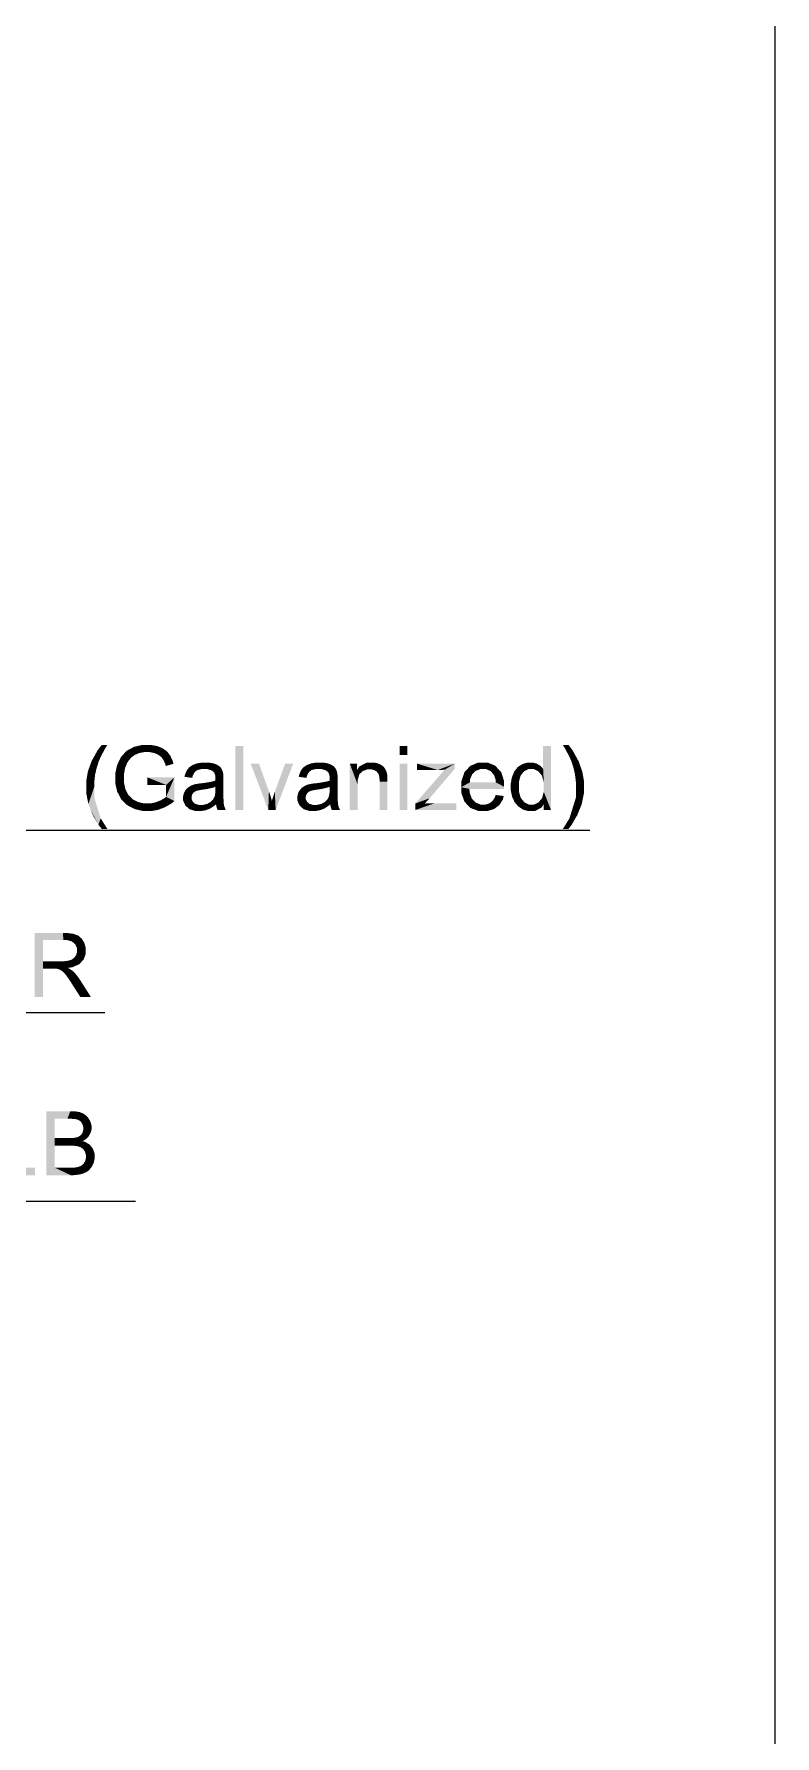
# Model space of a CAD drawing. Header units: millimetres. Extents: x 2 to 579, y 1 to 405.
# Drawn here: x 240.78 to 250.78, y 109.9 to 132.87 of the extents above; entities that cross this region are included whole.
import ezdxf

# ---------------------------------------------------------------- set-up
doc = ezdxf.new("R2010")
doc.units = ezdxf.units.MM
doc.linetypes.add('XKITLINE00', pattern=[0])
doc.layers.add('LinkedObject', color=7, linetype='Continuous', lineweight=0)

# ---------------------------------------------------------------- blocks, each defined once
blk = doc.blocks.new('*A4')
at = {"layer": 'LinkedObject'}
for points in [[(241.677, 123.099), (241.558, 123.052), (241.64, 123.2)], [(241.736, 123.213), (241.64, 123.2), (241.696, 123.274)], [(241.689, 123.126), (241.64, 123.2), (241.736, 123.213)], [(241.677, 123.099), (241.64, 123.2), (241.689, 123.126)], [(241.736, 123.213), (241.696, 123.274), (241.772, 123.274)], [(242.083, 123.222), (241.932, 123.06), (242.034, 123.196)], [(242.147, 123.142), (241.932, 123.06), (242.083, 123.222)], [(242.034, 123.196), (241.932, 123.06), (241.958, 123.114)], [(242.101, 123.11), (241.932, 123.06), (242.147, 123.142)], [(242.247, 123.275), (242.083, 123.222), (242.133, 123.249)], [(242.272, 123.178), (242.083, 123.222), (242.247, 123.275)], [(242.083, 123.222), (242.176, 123.154), (242.147, 123.142)], [(242.176, 123.154), (242.083, 123.222), (242.205, 123.166)], [(242.205, 123.166), (242.083, 123.222), (242.272, 123.178)], [(242.312, 123.178), (242.247, 123.275), (242.311, 123.275)], [(242.272, 123.178), (242.247, 123.275), (242.312, 123.178)], [(242.311, 123.275), (242.344, 123.178), (242.312, 123.178)], [(242.358, 123.275), (242.344, 123.178), (242.311, 123.275)], [(242.344, 123.178), (242.358, 123.275), (242.404, 123.166)], [(242.481, 123.245), (242.358, 123.275), (242.443, 123.26)], [(242.404, 123.166), (242.358, 123.275), (242.481, 123.245)], [(242.404, 123.166), (242.481, 123.245), (242.431, 123.155)], [(242.481, 123.245), (242.457, 123.143), (242.431, 123.155)], [(242.457, 123.143), (242.481, 123.245), (242.499, 123.113)], [(242.578, 123.187), (242.481, 123.245), (242.519, 123.23)], [(242.6, 123.16), (242.481, 123.245), (242.578, 123.187)], [(242.499, 123.113), (242.481, 123.245), (242.6, 123.16)], [(242.499, 123.113), (242.6, 123.16), (242.513, 123.094)], [(242.6, 123.16), (242.528, 123.075), (242.513, 123.094)], [(242.528, 123.075), (242.6, 123.16), (242.552, 123.024)], [(242.552, 123.024), (242.6, 123.16), (242.654, 123.062)], [(242.654, 123.062), (242.6, 123.16), (242.621, 123.133)], [(243.607, 123.26), (243.5, 122.396), (243.5, 123.26)], [(243.607, 122.396), (243.5, 122.396), (243.607, 123.26)], [(245.822, 123.26), (245.716, 123.139), (245.716, 123.26)], [(245.822, 123.139), (245.716, 123.139), (245.822, 123.26)], [(247.76, 123.26), (247.654, 122.95), (247.654, 123.26)], [(247.76, 123.26), (247.663, 122.764), (247.654, 122.95)], [(247.663, 122.764), (247.76, 123.26), (247.76, 122.396)], [(247.997, 123.274), (247.957, 123.212), (247.921, 123.274)], [(247.957, 123.212), (247.997, 123.274), (248.004, 123.124)], [(248.004, 123.124), (247.997, 123.274), (248.052, 123.2)], [(248.004, 123.124), (248.052, 123.2), (248.016, 123.098)], [(248.016, 123.098), (248.052, 123.2), (248.034, 123.057)], [(248.034, 123.057), (248.052, 123.2), (248.134, 123.052)], [(241.608, 122.875), (241.487, 122.779), (241.509, 122.913)], [(241.621, 122.93), (241.509, 122.913), (241.532, 122.978)], [(241.608, 122.875), (241.509, 122.913), (241.621, 122.93)], [(241.532, 122.978), (241.659, 123.059), (241.631, 122.974)], [(241.558, 123.052), (241.659, 123.059), (241.532, 122.978)], [(241.621, 122.93), (241.532, 122.978), (241.631, 122.974)], [(241.659, 123.059), (241.558, 123.052), (241.677, 123.099)], [(241.932, 123.06), (241.879, 122.887), (241.905, 123.005)], [(242.013, 122.965), (241.879, 122.887), (241.932, 123.06)], [(241.996, 122.878), (241.879, 122.887), (242.013, 122.965)], [(242.084, 123.091), (241.932, 123.06), (242.101, 123.11)], [(242.066, 123.071), (241.932, 123.06), (242.084, 123.091)], [(242.039, 123.029), (241.932, 123.06), (242.066, 123.071)], [(241.932, 123.06), (242.039, 123.029), (242.029, 123.005)], [(242.013, 122.965), (241.932, 123.06), (242.029, 123.005)], [(242.552, 123.024), (242.654, 123.062), (242.562, 122.991)], [(242.562, 122.991), (242.654, 123.062), (242.665, 123.019)], [(242.861, 122.952), (242.814, 122.844), (242.845, 122.931)], [(242.953, 122.909), (242.814, 122.844), (242.861, 122.952)], [(242.845, 122.931), (242.814, 122.844), (242.822, 122.877)], [(242.927, 122.863), (242.814, 122.844), (242.953, 122.909)], [(242.877, 122.972), (242.989, 122.936), (242.861, 122.952)], [(242.953, 122.909), (242.861, 122.952), (242.971, 122.923)], [(242.971, 122.923), (242.861, 122.952), (242.989, 122.936)], [(242.924, 123.004), (242.989, 122.936), (242.877, 122.972)], [(242.955, 123.015), (242.989, 122.936), (242.924, 123.004)], [(243.056, 123.037), (242.955, 123.015), (242.985, 123.026)], [(243.044, 122.949), (242.955, 123.015), (243.056, 123.037)], [(242.989, 122.936), (242.955, 123.015), (243.044, 122.949)], [(243.044, 122.949), (243.056, 123.037), (243.081, 122.949)], [(243.081, 122.949), (243.056, 123.037), (243.121, 122.949)], [(243.097, 123.037), (243.121, 122.949), (243.056, 123.037)], [(243.202, 123.027), (243.097, 123.037), (243.137, 123.037)], [(243.227, 123.018), (243.097, 123.037), (243.202, 123.027)], [(243.181, 122.931), (243.097, 123.037), (243.227, 123.018)], [(243.121, 122.949), (243.097, 123.037), (243.181, 122.931)], [(243.181, 122.931), (243.227, 123.018), (243.202, 122.913)], [(243.202, 122.913), (243.227, 123.018), (243.217, 122.899)], [(243.227, 123.018), (243.232, 122.854), (243.217, 122.899)], [(243.301, 122.97), (243.232, 122.854), (243.227, 123.018)], [(243.289, 122.985), (243.227, 123.018), (243.252, 123.008)], [(243.301, 122.97), (243.227, 123.018), (243.289, 122.985)], [(243.312, 122.956), (243.232, 122.854), (243.301, 122.97)], [(243.329, 122.92), (243.232, 122.854), (243.312, 122.956)], [(243.334, 122.898), (243.232, 122.854), (243.329, 122.92)], [(243.819, 123.023), (243.945, 122.396), (243.707, 123.023)], [(243.953, 122.648), (243.945, 122.396), (243.819, 123.023)], [(244.281, 123.023), (244.033, 122.641), (244.172, 123.023)], [(244.044, 122.396), (244.033, 122.641), (244.281, 123.023)], [(244.402, 122.952), (244.356, 122.844), (244.386, 122.931)], [(244.494, 122.909), (244.356, 122.844), (244.402, 122.952)], [(244.386, 122.931), (244.356, 122.844), (244.363, 122.877)], [(244.468, 122.863), (244.356, 122.844), (244.494, 122.909)], [(244.419, 122.972), (244.53, 122.936), (244.402, 122.952)], [(244.494, 122.909), (244.402, 122.952), (244.512, 122.923)], [(244.512, 122.923), (244.402, 122.952), (244.53, 122.936)], [(244.465, 123.004), (244.53, 122.936), (244.419, 122.972)], [(244.496, 123.015), (244.53, 122.936), (244.465, 123.004)], [(244.598, 123.037), (244.496, 123.015), (244.527, 123.026)], [(244.585, 122.949), (244.496, 123.015), (244.598, 123.037)], [(244.53, 122.936), (244.496, 123.015), (244.585, 122.949)], [(244.585, 122.949), (244.598, 123.037), (244.623, 122.949)], [(244.623, 122.949), (244.598, 123.037), (244.663, 122.949)], [(244.638, 123.037), (244.663, 122.949), (244.598, 123.037)], [(244.743, 123.027), (244.638, 123.037), (244.678, 123.037)], [(244.768, 123.018), (244.638, 123.037), (244.743, 123.027)], [(244.723, 122.931), (244.638, 123.037), (244.768, 123.018)], [(244.663, 122.949), (244.638, 123.037), (244.723, 122.931)], [(244.723, 122.931), (244.768, 123.018), (244.743, 122.913)], [(244.743, 122.913), (244.768, 123.018), (244.758, 122.899)], [(244.768, 123.018), (244.773, 122.854), (244.758, 122.899)], [(244.842, 122.97), (244.773, 122.854), (244.768, 123.018)], [(244.83, 122.985), (244.768, 123.018), (244.793, 123.008)], [(244.842, 122.97), (244.768, 123.018), (244.83, 122.985)], [(244.854, 122.956), (244.773, 122.854), (244.842, 122.97)], [(244.87, 122.92), (244.773, 122.854), (244.854, 122.956)], [(244.875, 122.898), (244.773, 122.854), (244.87, 122.92)], [(245.044, 123.023), (245.151, 122.739), (245.044, 122.396)], [(245.151, 122.739), (245.044, 123.023), (245.151, 122.799)], [(245.175, 122.881), (245.044, 123.023), (245.14, 122.934)], [(245.151, 122.799), (245.044, 123.023), (245.175, 122.881)], [(245.14, 122.934), (245.044, 123.023), (245.14, 123.023)], [(245.175, 122.985), (245.224, 122.924), (245.14, 122.934)], [(245.14, 122.934), (245.224, 122.924), (245.175, 122.881)], [(245.339, 123.037), (245.175, 122.985), (245.274, 123.037)], [(245.283, 122.945), (245.175, 122.985), (245.339, 123.037)], [(245.224, 122.924), (245.175, 122.985), (245.283, 122.945)], [(245.283, 122.945), (245.339, 123.037), (245.316, 122.945)], [(245.316, 122.945), (245.339, 123.037), (245.338, 122.945)], [(245.339, 123.037), (245.374, 122.936), (245.338, 122.945)], [(245.367, 123.037), (245.374, 122.936), (245.339, 123.037)], [(245.419, 123.027), (245.374, 122.936), (245.367, 123.037)], [(245.443, 123.016), (245.374, 122.936), (245.419, 123.027)], [(245.374, 122.936), (245.443, 123.016), (245.39, 122.926)], [(245.443, 123.016), (245.406, 122.916), (245.39, 122.926)], [(245.406, 122.916), (245.443, 123.016), (245.428, 122.891)], [(245.428, 122.891), (245.443, 123.016), (245.514, 122.963)], [(245.514, 122.963), (245.434, 122.875), (245.428, 122.891)], [(245.525, 122.947), (245.434, 122.875), (245.514, 122.963)], [(245.542, 122.907), (245.434, 122.875), (245.525, 122.947)], [(245.502, 122.98), (245.443, 123.016), (245.467, 123.006)], [(245.514, 122.963), (245.443, 123.016), (245.502, 122.98)], [(245.822, 123.023), (245.716, 122.396), (245.716, 123.023)], [(245.822, 122.396), (245.716, 122.396), (245.822, 123.023)], [(246.462, 123.023), (245.927, 122.483), (246.325, 122.94)], [(246.462, 122.952), (245.927, 122.483), (246.462, 123.023)], [(246.122, 122.555), (245.927, 122.483), (246.462, 122.952)], [(245.95, 123.023), (246.205, 122.936), (245.95, 122.936)], [(246.231, 122.936), (245.95, 123.023), (246.462, 123.023)], [(246.205, 122.936), (245.95, 123.023), (246.231, 122.936)], [(246.231, 122.936), (246.462, 123.023), (246.291, 122.938)], [(246.291, 122.938), (246.462, 123.023), (246.325, 122.94)], [(246.632, 122.95), (246.55, 122.783), (246.591, 122.906)], [(246.695, 122.876), (246.55, 122.783), (246.632, 122.95)], [(246.778, 123.037), (246.632, 122.95), (246.672, 122.993)], [(246.842, 123.037), (246.632, 122.95), (246.778, 123.037)], [(246.807, 122.949), (246.632, 122.95), (246.842, 123.037)], [(246.632, 122.95), (246.72, 122.901), (246.695, 122.876)], [(246.72, 122.901), (246.632, 122.95), (246.745, 122.925)], [(246.745, 122.925), (246.632, 122.95), (246.807, 122.949)], [(246.807, 122.949), (246.842, 123.037), (246.843, 122.949)], [(246.842, 123.037), (246.883, 122.949), (246.843, 122.949)], [(247.007, 122.994), (246.842, 123.037), (246.905, 123.037)], [(247.047, 122.951), (246.842, 123.037), (247.007, 122.994)], [(246.949, 122.919), (246.842, 123.037), (247.047, 122.951)], [(246.883, 122.949), (246.842, 123.037), (246.949, 122.919)], [(246.949, 122.919), (247.047, 122.951), (246.974, 122.888)], [(247.047, 122.951), (246.991, 122.868), (246.974, 122.888)], [(246.991, 122.868), (247.047, 122.951), (247.011, 122.809)], [(247.011, 122.809), (247.047, 122.951), (247.127, 122.788)], [(247.127, 122.788), (247.047, 122.951), (247.087, 122.909)], [(247.264, 122.917), (247.374, 122.891), (247.249, 122.879)], [(247.311, 122.976), (247.374, 122.891), (247.264, 122.917)], [(247.397, 122.92), (247.311, 122.976), (247.342, 122.996)], [(247.374, 122.891), (247.311, 122.976), (247.397, 122.92)], [(247.373, 123.016), (247.456, 122.949), (247.342, 122.996)], [(247.342, 122.996), (247.456, 122.949), (247.397, 122.92)], [(247.443, 123.037), (247.456, 122.949), (247.373, 123.016)], [(247.481, 123.037), (247.456, 122.949), (247.443, 123.037)], [(247.456, 122.949), (247.481, 123.037), (247.492, 122.949)], [(247.481, 123.037), (247.528, 122.949), (247.492, 122.949)], [(247.51, 123.037), (247.528, 122.949), (247.481, 123.037)], [(247.56, 123.025), (247.528, 122.949), (247.51, 123.037)], [(247.582, 123.013), (247.528, 122.949), (247.56, 123.025)], [(247.582, 123.013), (247.589, 122.919), (247.528, 122.949)], [(247.604, 123.001), (247.589, 122.919), (247.582, 123.013)], [(247.64, 122.97), (247.589, 122.919), (247.604, 123.001)], [(247.654, 122.95), (247.589, 122.919), (247.64, 122.97)], [(247.589, 122.919), (247.654, 122.95), (247.614, 122.889)], [(247.614, 122.889), (247.654, 122.95), (247.638, 122.859)], [(247.654, 122.95), (247.663, 122.764), (247.638, 122.859)], [(248.034, 123.057), (248.134, 123.052), (248.062, 122.972)], [(248.062, 122.972), (248.134, 123.052), (248.16, 122.978)], [(248.062, 122.972), (248.16, 122.978), (248.072, 122.928)], [(248.072, 122.928), (248.16, 122.978), (248.084, 122.874)], [(248.084, 122.874), (248.16, 122.978), (248.183, 122.913)], [(248.084, 122.874), (248.183, 122.913), (248.097, 122.764)], [(248.097, 122.764), (248.183, 122.913), (248.206, 122.779)], [(241.595, 122.764), (241.487, 122.779), (241.608, 122.875)], [(241.487, 122.779), (241.595, 122.764), (241.487, 122.709)], [(241.487, 122.709), (241.595, 122.764), (241.595, 122.708)], [(241.487, 122.709), (241.595, 122.708), (241.487, 122.629)], [(241.487, 122.629), (241.595, 122.708), (241.517, 122.476)], [(241.517, 122.476), (241.595, 122.708), (241.547, 122.402)], [(241.547, 122.402), (241.595, 122.708), (241.595, 122.567)], [(241.879, 122.887), (241.996, 122.878), (241.879, 122.824)], [(241.879, 122.824), (241.996, 122.878), (241.996, 122.831)], [(241.996, 122.774), (241.879, 122.824), (241.996, 122.831)], [(241.879, 122.824), (241.932, 122.594), (241.879, 122.761)], [(241.996, 122.774), (241.932, 122.594), (241.879, 122.824)], [(241.879, 122.761), (241.932, 122.594), (241.905, 122.646)], [(242.016, 122.677), (241.932, 122.594), (241.996, 122.774)], [(242.312, 122.837), (242.566, 122.735), (242.312, 122.735)], [(242.678, 122.837), (242.566, 122.735), (242.312, 122.837)], [(242.566, 122.574), (242.678, 122.837), (242.678, 122.517)], [(242.566, 122.735), (242.678, 122.837), (242.566, 122.574)], [(242.814, 122.844), (242.927, 122.863), (242.918, 122.83)], [(242.855, 122.695), (242.924, 122.615), (242.828, 122.665)], [(242.932, 122.626), (242.855, 122.695), (242.872, 122.707)], [(242.924, 122.615), (242.855, 122.695), (242.932, 122.626)], [(242.889, 122.718), (242.953, 122.644), (242.872, 122.707)], [(242.872, 122.707), (242.953, 122.644), (242.932, 122.626)], [(242.927, 122.736), (242.953, 122.644), (242.889, 122.718)], [(242.948, 122.742), (242.953, 122.644), (242.927, 122.736)], [(242.964, 122.746), (242.98, 122.656), (242.948, 122.742)], [(242.953, 122.644), (242.948, 122.742), (242.966, 122.65)], [(242.966, 122.65), (242.948, 122.742), (242.98, 122.656)], [(243.011, 122.754), (243.026, 122.666), (242.964, 122.746)], [(242.964, 122.746), (243.026, 122.666), (242.98, 122.656)], [(243.042, 122.757), (243.059, 122.671), (243.011, 122.754)], [(243.011, 122.754), (243.059, 122.671), (243.026, 122.666)], [(243.106, 122.765), (243.116, 122.679), (243.042, 122.757)], [(243.042, 122.757), (243.116, 122.679), (243.059, 122.671)], [(243.201, 122.783), (243.232, 122.711), (243.106, 122.765)], [(243.106, 122.765), (243.232, 122.711), (243.116, 122.679)], [(243.116, 122.679), (243.232, 122.711), (243.203, 122.699)], [(243.231, 122.794), (243.232, 122.711), (243.201, 122.783)], [(243.232, 122.819), (243.336, 122.885), (243.231, 122.805)], [(243.231, 122.805), (243.336, 122.885), (243.231, 122.794)], [(243.231, 122.794), (243.336, 122.885), (243.232, 122.711)], [(243.339, 122.8), (243.231, 122.672), (243.232, 122.711)], [(243.339, 122.659), (243.231, 122.672), (243.339, 122.8)], [(243.232, 122.854), (243.334, 122.898), (243.336, 122.885)], [(243.232, 122.854), (243.336, 122.885), (243.232, 122.822)], [(243.232, 122.822), (243.336, 122.885), (243.232, 122.819)], [(243.339, 122.836), (243.232, 122.711), (243.336, 122.885)], [(243.339, 122.8), (243.232, 122.711), (243.339, 122.836)], [(244.356, 122.844), (244.468, 122.863), (244.46, 122.83)], [(244.396, 122.695), (244.466, 122.615), (244.369, 122.665)], [(244.473, 122.626), (244.396, 122.695), (244.413, 122.707)], [(244.466, 122.615), (244.396, 122.695), (244.473, 122.626)], [(244.43, 122.718), (244.494, 122.644), (244.413, 122.707)], [(244.413, 122.707), (244.494, 122.644), (244.473, 122.626)], [(244.468, 122.736), (244.494, 122.644), (244.43, 122.718)], [(244.49, 122.742), (244.494, 122.644), (244.468, 122.736)], [(244.505, 122.746), (244.521, 122.656), (244.49, 122.742)], [(244.494, 122.644), (244.49, 122.742), (244.507, 122.65)], [(244.507, 122.65), (244.49, 122.742), (244.521, 122.656)], [(244.552, 122.754), (244.567, 122.666), (244.505, 122.746)], [(244.505, 122.746), (244.567, 122.666), (244.521, 122.656)], [(244.584, 122.757), (244.6, 122.671), (244.552, 122.754)], [(244.552, 122.754), (244.6, 122.671), (244.567, 122.666)], [(244.648, 122.765), (244.658, 122.679), (244.584, 122.757)], [(244.584, 122.757), (244.658, 122.679), (244.6, 122.671)], [(244.742, 122.783), (244.773, 122.711), (244.648, 122.765)], [(244.648, 122.765), (244.773, 122.711), (244.658, 122.679)], [(244.658, 122.679), (244.773, 122.711), (244.744, 122.699)], [(244.773, 122.794), (244.773, 122.711), (244.742, 122.783)], [(244.773, 122.854), (244.875, 122.898), (244.878, 122.885)], [(244.773, 122.854), (244.878, 122.885), (244.773, 122.822)], [(244.773, 122.822), (244.878, 122.885), (244.773, 122.819)], [(244.773, 122.819), (244.878, 122.885), (244.773, 122.805)], [(244.773, 122.805), (244.878, 122.885), (244.773, 122.794)], [(244.773, 122.794), (244.878, 122.885), (244.773, 122.711)], [(244.88, 122.836), (244.773, 122.711), (244.878, 122.885)], [(244.88, 122.8), (244.773, 122.711), (244.88, 122.836)], [(244.88, 122.8), (244.773, 122.672), (244.773, 122.711)], [(244.88, 122.659), (244.773, 122.672), (244.88, 122.8)], [(245.044, 122.396), (245.151, 122.739), (245.151, 122.396)], [(245.434, 122.875), (245.542, 122.907), (245.44, 122.859)], [(245.44, 122.859), (245.542, 122.907), (245.547, 122.885)], [(245.547, 122.885), (245.446, 122.81), (245.44, 122.859)], [(245.55, 122.87), (245.446, 122.81), (245.547, 122.885)], [(245.552, 122.818), (245.446, 122.81), (245.55, 122.87)], [(245.552, 122.818), (245.446, 122.778), (245.446, 122.81)], [(245.552, 122.781), (245.446, 122.778), (245.552, 122.818)], [(245.446, 122.396), (245.552, 122.781), (245.552, 122.396)], [(245.446, 122.778), (245.552, 122.781), (245.446, 122.396)], [(246.668, 122.811), (246.55, 122.783), (246.695, 122.876)], [(246.55, 122.783), (246.668, 122.811), (246.665, 122.77)], [(246.665, 122.77), (246.55, 122.704), (246.55, 122.783)], [(246.665, 122.77), (247.127, 122.711), (246.55, 122.704)], [(247.127, 122.706), (246.55, 122.704), (247.127, 122.711)], [(247.126, 122.692), (246.55, 122.704), (247.127, 122.706)], [(246.55, 122.704), (246.631, 122.467), (246.55, 122.628)], [(246.662, 122.631), (246.631, 122.467), (246.55, 122.704)], [(246.662, 122.631), (246.55, 122.704), (246.659, 122.682)], [(247.126, 122.682), (246.55, 122.704), (247.126, 122.692)], [(246.659, 122.682), (246.55, 122.704), (247.126, 122.682)], [(247.014, 122.77), (247.127, 122.711), (246.665, 122.77)], [(247.011, 122.809), (247.127, 122.788), (247.014, 122.77)], [(247.127, 122.711), (247.014, 122.77), (247.127, 122.788)], [(247.249, 122.879), (247.217, 122.709), (247.233, 122.841)], [(247.35, 122.862), (247.217, 122.709), (247.249, 122.879)], [(247.326, 122.771), (247.217, 122.709), (247.35, 122.862)], [(247.233, 122.841), (247.217, 122.709), (247.217, 122.756)], [(247.217, 122.709), (247.326, 122.771), (247.326, 122.709)], [(247.217, 122.709), (247.326, 122.649), (247.217, 122.661)], [(247.326, 122.649), (247.217, 122.709), (247.326, 122.709)], [(247.249, 122.879), (247.374, 122.891), (247.35, 122.862)], [(247.663, 122.764), (247.76, 122.396), (247.663, 122.7)], [(247.663, 122.7), (247.76, 122.396), (247.663, 122.642)], [(248.097, 122.708), (248.206, 122.779), (248.206, 122.709)], [(248.097, 122.764), (248.206, 122.779), (248.097, 122.708)], [(248.097, 122.708), (248.206, 122.709), (248.097, 122.567)], [(248.206, 122.629), (248.097, 122.567), (248.206, 122.709)], [(241.595, 122.567), (241.652, 122.198), (241.547, 122.402)], [(241.683, 122.284), (241.652, 122.198), (241.595, 122.567)], [(241.932, 122.594), (242.016, 122.677), (242.036, 122.638)], [(242.056, 122.599), (241.932, 122.594), (242.036, 122.638)], [(242.056, 122.599), (242.089, 122.436), (241.932, 122.594)], [(241.932, 122.594), (242.089, 122.436), (241.958, 122.542)], [(241.958, 122.542), (242.089, 122.436), (242.037, 122.464)], [(242.114, 122.541), (242.089, 122.436), (242.056, 122.599)], [(242.089, 122.436), (242.114, 122.541), (242.152, 122.522)], [(242.19, 122.503), (242.089, 122.436), (242.152, 122.522)], [(242.19, 122.503), (242.32, 122.382), (242.089, 122.436)], [(242.271, 122.485), (242.32, 122.382), (242.19, 122.503)], [(242.32, 122.382), (242.271, 122.485), (242.313, 122.485)], [(242.313, 122.485), (242.367, 122.382), (242.32, 122.382)], [(242.351, 122.485), (242.367, 122.382), (242.313, 122.485)], [(242.423, 122.499), (242.459, 122.399), (242.351, 122.485)], [(242.351, 122.485), (242.459, 122.399), (242.367, 122.382)], [(242.504, 122.416), (242.423, 122.499), (242.458, 122.513)], [(242.459, 122.399), (242.423, 122.499), (242.504, 122.416)], [(242.494, 122.528), (242.549, 122.433), (242.458, 122.513)], [(242.458, 122.513), (242.549, 122.433), (242.504, 122.416)], [(242.547, 122.558), (242.678, 122.517), (242.494, 122.528)], [(242.494, 122.528), (242.678, 122.517), (242.549, 122.433)], [(242.566, 122.574), (242.678, 122.517), (242.547, 122.558)], [(242.549, 122.433), (242.678, 122.517), (242.636, 122.483)], [(242.817, 122.646), (242.796, 122.562), (242.807, 122.627)], [(242.917, 122.604), (242.796, 122.562), (242.817, 122.646)], [(242.807, 122.627), (242.796, 122.562), (242.796, 122.585)], [(242.91, 122.579), (242.796, 122.562), (242.917, 122.604)], [(242.796, 122.562), (242.91, 122.579), (242.91, 122.565)], [(242.91, 122.543), (242.796, 122.562), (242.91, 122.565)], [(242.796, 122.562), (242.91, 122.543), (242.796, 122.523)], [(242.796, 122.523), (242.91, 122.543), (242.824, 122.458)], [(242.828, 122.665), (242.924, 122.615), (242.817, 122.646)], [(242.817, 122.646), (242.924, 122.615), (242.917, 122.604)], [(242.824, 122.458), (242.91, 122.543), (242.852, 122.433)], [(242.852, 122.433), (242.91, 122.543), (242.926, 122.508)], [(242.926, 122.508), (242.879, 122.408), (242.852, 122.433)], [(242.942, 122.494), (242.879, 122.408), (242.926, 122.508)], [(242.958, 122.48), (242.879, 122.408), (242.942, 122.494)], [(242.879, 122.408), (242.958, 122.48), (242.958, 122.383)], [(243.01, 122.383), (242.958, 122.48), (243.004, 122.466)], [(242.958, 122.383), (242.958, 122.48), (243.01, 122.383)], [(243.004, 122.466), (243.041, 122.383), (243.01, 122.383)], [(243.035, 122.466), (243.041, 122.383), (243.004, 122.466)], [(243.066, 122.466), (243.041, 122.383), (243.035, 122.466)], [(243.041, 122.383), (243.066, 122.466), (243.1, 122.393)], [(243.127, 122.403), (243.066, 122.466), (243.12, 122.479)], [(243.1, 122.393), (243.066, 122.466), (243.127, 122.403)], [(243.24, 122.473), (243.12, 122.479), (243.144, 122.492)], [(243.211, 122.449), (243.12, 122.479), (243.24, 122.473)], [(243.154, 122.413), (243.12, 122.479), (243.211, 122.449)], [(243.127, 122.403), (243.12, 122.479), (243.154, 122.413)], [(243.168, 122.506), (243.342, 122.491), (243.144, 122.492)], [(243.342, 122.491), (243.24, 122.473), (243.144, 122.492)], [(243.168, 122.506), (243.339, 122.585), (243.342, 122.491)], [(243.203, 122.543), (243.339, 122.585), (243.168, 122.506)], [(243.214, 122.566), (243.339, 122.585), (243.203, 122.543)], [(243.339, 122.585), (243.214, 122.566), (243.223, 122.584)], [(243.223, 122.584), (243.339, 122.659), (243.339, 122.585)], [(243.231, 122.637), (243.339, 122.659), (243.223, 122.584)], [(243.339, 122.659), (243.231, 122.637), (243.231, 122.672)], [(243.24, 122.473), (243.342, 122.491), (243.243, 122.451)], [(243.243, 122.451), (243.342, 122.491), (243.346, 122.472)], [(243.346, 122.472), (243.254, 122.413), (243.243, 122.451)], [(243.349, 122.452), (243.254, 122.413), (243.346, 122.472)], [(243.349, 122.452), (243.262, 122.396), (243.254, 122.413)], [(243.363, 122.415), (243.262, 122.396), (243.349, 122.452)], [(243.964, 122.617), (243.945, 122.396), (243.953, 122.648)], [(243.984, 122.554), (243.945, 122.396), (243.964, 122.617)], [(243.993, 122.522), (243.945, 122.396), (243.984, 122.554)], [(243.993, 122.522), (244.044, 122.396), (243.945, 122.396)], [(244, 122.546), (244.044, 122.396), (243.993, 122.522)], [(244.02, 122.606), (244.044, 122.396), (244, 122.546)], [(244.033, 122.641), (244.044, 122.396), (244.02, 122.606)], [(244.359, 122.646), (244.338, 122.562), (244.348, 122.627)], [(244.458, 122.604), (244.338, 122.562), (244.359, 122.646)], [(244.348, 122.627), (244.338, 122.562), (244.338, 122.585)], [(244.451, 122.579), (244.338, 122.562), (244.458, 122.604)], [(244.338, 122.562), (244.451, 122.579), (244.451, 122.565)], [(244.451, 122.543), (244.338, 122.562), (244.451, 122.565)], [(244.338, 122.562), (244.451, 122.543), (244.338, 122.523)], [(244.338, 122.523), (244.451, 122.543), (244.365, 122.458)], [(244.369, 122.665), (244.466, 122.615), (244.359, 122.646)], [(244.359, 122.646), (244.466, 122.615), (244.458, 122.604)], [(244.365, 122.458), (244.451, 122.543), (244.393, 122.433)], [(244.393, 122.433), (244.451, 122.543), (244.467, 122.508)], [(244.467, 122.508), (244.421, 122.408), (244.393, 122.433)], [(244.483, 122.494), (244.421, 122.408), (244.467, 122.508)], [(244.499, 122.48), (244.421, 122.408), (244.483, 122.494)], [(244.421, 122.408), (244.499, 122.48), (244.5, 122.383)], [(244.551, 122.383), (244.499, 122.48), (244.546, 122.466)], [(244.5, 122.383), (244.499, 122.48), (244.551, 122.383)], [(244.546, 122.466), (244.583, 122.383), (244.551, 122.383)], [(244.577, 122.466), (244.583, 122.383), (244.546, 122.466)], [(244.607, 122.466), (244.583, 122.383), (244.577, 122.466)], [(244.583, 122.383), (244.607, 122.466), (244.641, 122.393)], [(244.668, 122.403), (244.607, 122.466), (244.662, 122.479)], [(244.641, 122.393), (244.607, 122.466), (244.668, 122.403)], [(244.782, 122.473), (244.662, 122.479), (244.686, 122.492)], [(244.752, 122.449), (244.662, 122.479), (244.782, 122.473)], [(244.695, 122.413), (244.662, 122.479), (244.752, 122.449)], [(244.668, 122.403), (244.662, 122.479), (244.695, 122.413)], [(244.709, 122.506), (244.884, 122.491), (244.686, 122.492)], [(244.884, 122.491), (244.782, 122.473), (244.686, 122.492)], [(244.709, 122.506), (244.88, 122.585), (244.884, 122.491)], [(244.744, 122.543), (244.88, 122.585), (244.709, 122.506)], [(244.756, 122.566), (244.88, 122.585), (244.744, 122.543)], [(244.88, 122.585), (244.756, 122.566), (244.764, 122.584)], [(244.764, 122.584), (244.88, 122.659), (244.88, 122.585)], [(244.773, 122.637), (244.88, 122.659), (244.764, 122.584)], [(244.88, 122.659), (244.773, 122.637), (244.773, 122.672)], [(244.782, 122.473), (244.884, 122.491), (244.784, 122.451)], [(244.784, 122.451), (244.884, 122.491), (244.887, 122.472)], [(244.887, 122.472), (244.795, 122.413), (244.784, 122.451)], [(244.89, 122.452), (244.795, 122.413), (244.887, 122.472)], [(244.89, 122.452), (244.803, 122.396), (244.795, 122.413)], [(244.904, 122.415), (244.803, 122.396), (244.89, 122.452)], [(246.122, 122.555), (245.927, 122.396), (245.927, 122.483)], [(246.058, 122.483), (245.927, 122.396), (246.122, 122.555)], [(245.927, 122.396), (246.191, 122.488), (246.481, 122.396)], [(246.191, 122.488), (245.927, 122.396), (246.16, 122.488)], [(246.16, 122.488), (245.927, 122.396), (246.093, 122.485)], [(246.093, 122.485), (245.927, 122.396), (246.058, 122.483)], [(246.481, 122.396), (246.191, 122.488), (246.481, 122.488)], [(246.55, 122.628), (246.631, 122.467), (246.591, 122.51)], [(246.691, 122.552), (246.631, 122.467), (246.662, 122.631)], [(246.631, 122.467), (246.691, 122.552), (246.671, 122.425)], [(246.718, 122.525), (246.671, 122.425), (246.691, 122.552)], [(246.744, 122.497), (246.671, 122.425), (246.718, 122.525)], [(246.744, 122.497), (246.848, 122.383), (246.671, 122.425)], [(246.809, 122.47), (246.848, 122.383), (246.744, 122.497)], [(246.848, 122.47), (246.848, 122.383), (246.809, 122.47)], [(246.877, 122.47), (247.027, 122.436), (246.848, 122.383)], [(246.877, 122.47), (246.848, 122.383), (246.848, 122.47)], [(246.927, 122.485), (247.027, 122.436), (246.877, 122.47)], [(246.948, 122.501), (247.062, 122.462), (246.927, 122.485)], [(247.027, 122.436), (246.927, 122.485), (247.062, 122.462)], [(246.968, 122.516), (247.062, 122.462), (246.948, 122.501)], [(246.968, 122.516), (247.123, 122.585), (247.062, 122.462)], [(247.001, 122.565), (247.123, 122.585), (246.968, 122.516)], [(247.123, 122.585), (247.001, 122.565), (247.013, 122.599)], [(247.062, 122.462), (247.123, 122.585), (247.11, 122.537)], [(247.217, 122.661), (247.326, 122.649), (247.235, 122.576)], [(247.235, 122.576), (247.326, 122.649), (247.252, 122.539)], [(247.252, 122.539), (247.326, 122.649), (247.352, 122.559)], [(247.352, 122.559), (247.318, 122.445), (247.252, 122.539)], [(247.252, 122.539), (247.318, 122.445), (247.269, 122.502)], [(247.377, 122.529), (247.318, 122.445), (247.352, 122.559)], [(247.318, 122.445), (247.377, 122.529), (247.349, 122.424)], [(247.349, 122.424), (247.377, 122.529), (247.402, 122.5)], [(247.402, 122.5), (247.487, 122.383), (247.349, 122.424)], [(247.462, 122.47), (247.487, 122.383), (247.402, 122.5)], [(247.487, 122.383), (247.462, 122.47), (247.497, 122.47)], [(247.487, 122.383), (247.662, 122.476), (247.544, 122.383)], [(247.531, 122.47), (247.662, 122.476), (247.487, 122.383)], [(247.531, 122.47), (247.487, 122.383), (247.497, 122.47)], [(247.59, 122.498), (247.662, 122.476), (247.531, 122.47)], [(247.544, 122.383), (247.662, 122.476), (247.632, 122.429)], [(247.662, 122.476), (247.59, 122.498), (247.615, 122.527)], [(247.639, 122.555), (247.662, 122.476), (247.615, 122.527)], [(247.663, 122.642), (247.76, 122.396), (247.639, 122.555)], [(247.639, 122.555), (247.76, 122.396), (247.662, 122.476)], [(247.662, 122.476), (247.76, 122.396), (247.662, 122.396)], [(248.097, 122.567), (248.145, 122.402), (248.009, 122.284)], [(248.175, 122.476), (248.097, 122.567), (248.206, 122.629)], [(248.145, 122.402), (248.097, 122.567), (248.175, 122.476)], [(241.547, 122.402), (241.652, 122.198), (241.577, 122.327)], [(241.652, 122.198), (241.683, 122.284), (241.696, 122.142)], [(241.696, 122.142), (241.683, 122.284), (241.772, 122.142)], [(242.089, 122.436), (242.32, 122.382), (242.141, 122.409)], [(242.141, 122.409), (242.32, 122.382), (242.257, 122.382)], [(243.262, 122.396), (243.363, 122.415), (243.373, 122.396)], [(244.803, 122.396), (244.904, 122.415), (244.914, 122.396)], [(246.671, 122.425), (246.848, 122.383), (246.78, 122.383)], [(246.848, 122.383), (247.027, 122.436), (246.903, 122.383)], [(246.903, 122.383), (247.027, 122.436), (246.992, 122.409)], [(247.349, 122.424), (247.487, 122.383), (247.38, 122.403)], [(247.38, 122.403), (247.487, 122.383), (247.449, 122.383)], [(248.009, 122.284), (248.04, 122.198), (247.921, 122.142)], [(248.009, 122.284), (248.145, 122.402), (248.04, 122.198)], [(248.04, 122.198), (248.145, 122.402), (248.114, 122.327)], [(247.921, 122.142), (248.04, 122.198), (247.997, 122.142)], [(240.906, 120.355), (240.792, 119.872), (240.792, 120.736)], [(240.792, 120.736), (240.906, 120.641), (240.906, 120.355)], [(241.179, 120.641), (240.792, 120.736), (241.174, 120.736)], [(240.906, 120.641), (240.792, 120.736), (241.179, 120.641)], [(241.174, 120.736), (241.227, 120.641), (241.179, 120.641)], [(241.319, 120.724), (241.174, 120.736), (241.232, 120.736)], [(241.35, 120.712), (241.174, 120.736), (241.319, 120.724)], [(241.297, 120.621), (241.174, 120.736), (241.35, 120.712)], [(241.227, 120.641), (241.174, 120.736), (241.297, 120.621)], [(241.35, 120.712), (241.319, 120.601), (241.297, 120.621)], [(241.38, 120.701), (241.319, 120.601), (241.35, 120.712)], [(241.319, 120.601), (241.38, 120.701), (241.342, 120.581)], [(241.342, 120.581), (241.38, 120.701), (241.445, 120.63)], [(241.445, 120.63), (241.364, 120.531), (241.342, 120.581)], [(241.463, 120.601), (241.364, 120.531), (241.445, 120.63)], [(241.445, 120.63), (241.38, 120.701), (241.427, 120.66)], [(241.422, 120.345), (241.296, 120.379), (241.329, 120.405)], [(241.341, 120.423), (241.422, 120.345), (241.329, 120.405)], [(241.352, 120.441), (241.422, 120.345), (241.341, 120.423)], [(241.352, 120.441), (241.481, 120.5), (241.422, 120.345)], [(241.364, 120.479), (241.481, 120.5), (241.352, 120.441)], [(241.481, 120.536), (241.364, 120.531), (241.463, 120.601)], [(241.481, 120.5), (241.364, 120.531), (241.481, 120.536)], [(241.364, 120.531), (241.481, 120.5), (241.364, 120.5)], [(241.481, 120.5), (241.364, 120.479), (241.364, 120.5)], [(241.422, 120.345), (241.481, 120.5), (241.452, 120.376)], [(241.452, 120.376), (241.481, 120.5), (241.481, 120.454)], [(240.906, 120.355), (240.906, 120.255), (240.792, 119.872)], [(240.792, 119.872), (240.906, 120.255), (240.906, 119.872)], [(241.038, 120.255), (240.906, 120.355), (241.151, 120.355)], [(240.906, 120.255), (240.906, 120.355), (241.038, 120.255)], [(241.038, 120.255), (241.151, 120.355), (241.06, 120.255)], [(241.06, 120.255), (241.151, 120.355), (241.092, 120.253)], [(241.092, 120.253), (241.151, 120.355), (241.102, 120.251)], [(241.102, 120.251), (241.151, 120.355), (241.115, 120.248)], [(241.115, 120.248), (241.151, 120.355), (241.141, 120.236)], [(241.141, 120.236), (241.151, 120.355), (241.19, 120.355)], [(241.141, 120.236), (241.19, 120.355), (241.154, 120.228)], [(241.19, 120.355), (241.238, 120.265), (241.154, 120.228)], [(241.154, 120.228), (241.238, 120.265), (241.167, 120.22)], [(241.238, 120.265), (241.196, 120.191), (241.167, 120.22)], [(241.252, 120.363), (241.238, 120.265), (241.19, 120.355)], [(241.261, 120.254), (241.196, 120.191), (241.238, 120.265)], [(241.196, 120.191), (241.261, 120.254), (241.212, 120.17)], [(241.212, 120.17), (241.261, 120.254), (241.228, 120.15)], [(241.228, 120.15), (241.261, 120.254), (241.307, 120.222)], [(241.307, 120.222), (241.269, 120.09), (241.228, 120.15)], [(241.238, 120.265), (241.252, 120.363), (241.3, 120.273)], [(241.274, 120.371), (241.422, 120.345), (241.252, 120.363)], [(241.392, 120.313), (241.252, 120.363), (241.422, 120.345)], [(241.3, 120.273), (241.252, 120.363), (241.392, 120.313)], [(241.307, 120.222), (241.261, 120.254), (241.295, 120.232)], [(241.332, 120.199), (241.269, 120.09), (241.307, 120.222)], [(241.379, 120.141), (241.269, 120.09), (241.332, 120.199)], [(241.296, 120.379), (241.422, 120.345), (241.274, 120.371)], [(241.269, 120.09), (241.379, 120.141), (241.294, 120.051)], [(241.294, 120.051), (241.379, 120.141), (241.402, 120.107)], [(241.294, 120.051), (241.402, 120.107), (241.408, 119.872)], [(241.408, 119.872), (241.402, 120.107), (241.551, 119.872)], [(240.948, 118.331), (241.062, 117.866), (240.948, 117.467)], [(241.062, 117.968), (241.062, 117.866), (240.948, 118.331)], [(240.948, 118.331), (241.062, 118.229), (241.062, 117.968)], [(241.235, 118.229), (240.948, 118.331), (241.273, 118.331)], [(241.062, 118.229), (240.948, 118.331), (241.235, 118.229)], [(241.235, 118.229), (241.273, 118.331), (241.282, 118.229)], [(241.273, 118.331), (241.348, 118.223), (241.282, 118.229)], [(241.322, 118.331), (241.348, 118.223), (241.273, 118.331)], [(241.402, 118.318), (241.348, 118.223), (241.322, 118.331)], [(241.348, 118.223), (241.402, 118.318), (241.367, 118.217)], [(241.367, 118.217), (241.402, 118.318), (241.386, 118.211)], [(241.386, 118.211), (241.402, 118.318), (241.431, 118.305)], [(241.431, 118.305), (241.416, 118.189), (241.386, 118.211)], [(241.461, 118.292), (241.416, 118.189), (241.431, 118.305)], [(241.508, 118.252), (241.416, 118.189), (241.461, 118.292)], [(241.525, 118.224), (241.416, 118.189), (241.508, 118.252)], [(241.416, 118.189), (241.525, 118.224), (241.426, 118.173)], [(241.525, 118.224), (241.436, 118.156), (241.426, 118.173)], [(241.436, 118.156), (241.525, 118.224), (241.447, 118.118)], [(241.436, 118.036), (241.559, 118.11), (241.529, 118.006)], [(241.447, 118.074), (241.559, 118.11), (241.436, 118.036)], [(241.447, 118.118), (241.525, 118.224), (241.559, 118.11)], [(241.559, 118.11), (241.447, 118.097), (241.447, 118.118)], [(241.447, 118.097), (241.559, 118.11), (241.447, 118.074)], [(241.559, 118.14), (241.525, 118.224), (241.542, 118.197)], [(241.559, 118.11), (241.525, 118.224), (241.559, 118.14)], [(241.529, 118.006), (241.559, 118.11), (241.544, 118.03)], [(241.544, 118.03), (241.559, 118.11), (241.559, 118.083)], [(240.948, 117.467), (241.062, 117.866), (241.062, 117.569)], [(241.263, 117.866), (241.062, 117.968), (241.25, 117.968)], [(241.062, 117.866), (241.062, 117.968), (241.263, 117.866)], [(241.304, 117.866), (241.25, 117.968), (241.288, 117.968)], [(241.263, 117.866), (241.25, 117.968), (241.304, 117.866)], [(241.342, 117.973), (241.439, 117.927), (241.288, 117.968)], [(241.288, 117.968), (241.439, 117.927), (241.304, 117.866)], [(241.304, 117.866), (241.439, 117.927), (241.367, 117.859)], [(241.359, 117.978), (241.469, 117.942), (241.342, 117.973)], [(241.439, 117.927), (241.342, 117.973), (241.469, 117.942)], [(241.381, 117.985), (241.469, 117.942), (241.359, 117.978)], [(241.439, 117.927), (241.411, 117.845), (241.367, 117.859)], [(241.414, 118.006), (241.469, 117.942), (241.381, 117.985)], [(241.411, 117.845), (241.439, 117.927), (241.446, 117.82)], [(241.529, 118.006), (241.414, 118.006), (241.436, 118.036)], [(241.514, 117.981), (241.414, 118.006), (241.529, 118.006)], [(241.469, 117.942), (241.414, 118.006), (241.514, 117.981)], [(241.538, 117.876), (241.439, 117.927), (241.478, 117.915)], [(241.446, 117.82), (241.439, 117.927), (241.538, 117.876)], [(241.446, 117.82), (241.538, 117.876), (241.458, 117.802)], [(241.458, 117.802), (241.538, 117.876), (241.471, 117.784)], [(241.471, 117.784), (241.538, 117.876), (241.559, 117.849)], [(241.457, 117.629), (241.53, 117.539), (241.435, 117.605)], [(241.575, 117.605), (241.457, 117.629), (241.474, 117.661)], [(241.562, 117.579), (241.457, 117.629), (241.575, 117.605)], [(241.53, 117.539), (241.457, 117.629), (241.562, 117.579)], [(241.559, 117.849), (241.483, 117.742), (241.471, 117.784)], [(241.474, 117.661), (241.601, 117.718), (241.575, 117.605)], [(241.483, 117.697), (241.601, 117.718), (241.474, 117.661)], [(241.58, 117.821), (241.483, 117.742), (241.559, 117.849)], [(241.601, 117.755), (241.483, 117.742), (241.58, 117.821)], [(241.601, 117.718), (241.483, 117.742), (241.601, 117.755)], [(241.483, 117.742), (241.601, 117.718), (241.483, 117.718)], [(241.601, 117.718), (241.483, 117.697), (241.483, 117.718)], [(241.575, 117.605), (241.601, 117.718), (241.588, 117.631)], [(241.588, 117.631), (241.601, 117.718), (241.601, 117.687)], [(240.151, 117.467), (240.265, 117.569), (240.795, 117.467)], [(240.795, 117.467), (240.265, 117.569), (240.795, 117.569)], [(241.062, 117.569), (241.278, 117.467), (240.948, 117.467)], [(241.278, 117.569), (241.278, 117.467), (241.062, 117.569)], [(241.278, 117.569), (241.319, 117.467), (241.278, 117.467)], [(241.306, 117.569), (241.319, 117.467), (241.278, 117.569)], [(241.345, 117.571), (241.389, 117.475), (241.306, 117.569)], [(241.306, 117.569), (241.389, 117.475), (241.319, 117.467)], [(241.356, 117.573), (241.389, 117.475), (241.345, 117.571)], [(241.417, 117.482), (241.356, 117.573), (241.376, 117.577)], [(241.389, 117.475), (241.356, 117.573), (241.417, 117.482)], [(241.409, 117.589), (241.512, 117.524), (241.376, 117.577)], [(241.376, 117.577), (241.512, 117.524), (241.417, 117.482)], [(241.422, 117.597), (241.512, 117.524), (241.409, 117.589)], [(241.417, 117.482), (241.512, 117.524), (241.445, 117.489)], [(241.512, 117.524), (241.422, 117.597), (241.435, 117.605)], [(241.435, 117.605), (241.53, 117.539), (241.512, 117.524)], [(241.445, 117.489), (241.512, 117.524), (241.493, 117.51)]]:
    blk.add_hatch(color=7, dxfattribs=at).paths.add_polyline_path(points, flags=17)
at = {"layer": 'LinkedObject', "color": 2, "linetype": 'XKITLINE00', "lineweight": 0}
blk.add_line((250.782, 144.365), (250.782, 72.873), dxfattribs=at)
at = {"layer": 'LinkedObject', "color": 6, "linetype": 'XKITLINE00', "lineweight": 0}
for p, q in [((230.185, 122.126), (248.285, 122.126)), ((229.244, 119.661), (241.741, 119.661)), ((227.639, 117.116), (242.152, 117.116))]:
    blk.add_line(p, q, dxfattribs=at)

msp = doc.modelspace()

# ---------------------------------------------------------------- block references
at = {"lineweight": 0}
msp.add_blockref('*A4', (0, 0), dxfattribs=at)

doc.saveas('drawing.dxf')
